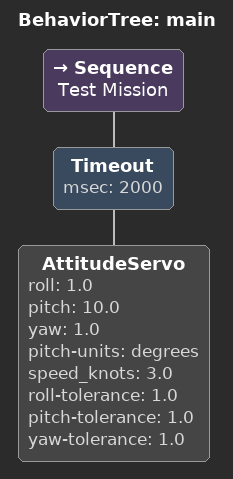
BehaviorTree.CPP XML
<!-- This file is used for testing  -->

<root main_tree_to_execute="main">
  <BehaviorTree ID="main">
    <Sequence name="Test Mission">
      <Timeout msec="2000">
        <AttitudeServo
            roll="1.0"
            pitch="10.0"
            yaw="1.0"
            pitch-units="degrees"
            speed_knots="3.0"
            roll-tolerance="1.0"
            pitch-tolerance="1.0"
            yaw-tolerance="1.0"/>
      </Timeout>
    </Sequence>
  </BehaviorTree>
</root>
